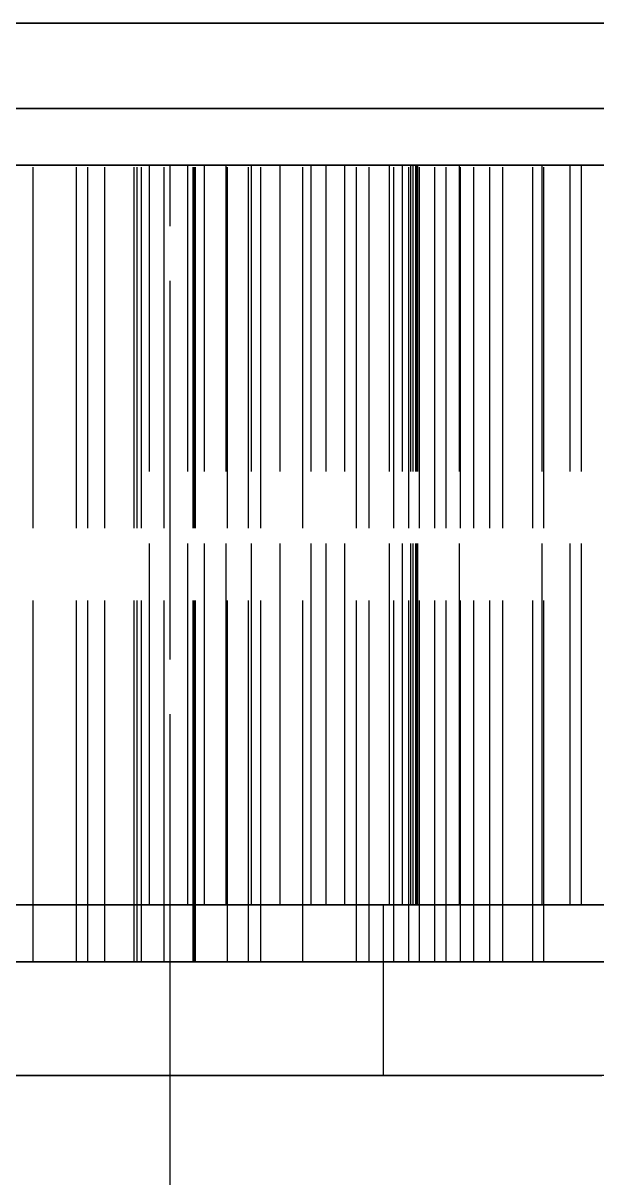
# Model space of a CAD drawing. Header units: millimetres. Extents: x -9 to 221, y -53 to 196.
# Drawn here: x 140.334 to 142.35, y -18.96 to -14.9 of the extents above; entities that cross this region are included whole.
import ezdxf

# ---------------------------------------------------------------- set-up
doc = ezdxf.new("R2010")
doc.units = ezdxf.units.MM
doc.linetypes.add('DASHED', pattern=[1.524, 1.27, -0.254])
doc.layers.add('HIDDEN', color=8, linetype='DASHED')
doc.layers.add('VISIBLE', color=7, linetype='CONTINUOUS')

msp = doc.modelspace()

# ---------------------------------------------------------------- linework, layer by layer
at = {"layer": 'HIDDEN'}
for points in [[(140.24474, -14.9), (140.35, -14.9), (140.45526, -14.9), (140.56053, -14.9), (140.66579, -14.9), (140.77105, -14.9), (140.87632, -14.9), (140.98158, -14.9), (141.08684, -14.9), (141.19211, -14.9), (141.29737, -14.9), (141.40263, -14.9), (141.50789, -14.9), (141.61316, -14.9), (141.71842, -14.9), (141.82368, -14.9), (141.92895, -14.9), (142.03421, -14.9), (142.13947, -14.9), (142.24474, -14.9), (142.35, -14.9), (142.45526, -14.9)], [(142.45526, -14.9), (142.35, -14.9), (142.24474, -14.9), (142.13947, -14.9), (142.03421, -14.9), (141.92895, -14.9), (141.82368, -14.9), (141.71842, -14.9), (141.61316, -14.9), (141.50789, -14.9), (141.40263, -14.9), (141.29737, -14.9), (141.19211, -14.9), (141.08684, -14.9), (140.98158, -14.9), (140.87632, -14.9), (140.77105, -14.9), (140.66579, -14.9), (140.56053, -14.9), (140.45526, -14.9), (140.35, -14.9), (140.24474, -14.9)], [(147.80238, -15.2), (147.04048, -15.2), (146.27857, -15.2), (145.51667, -15.2), (144.75476, -15.2), (143.99286, -15.2), (143.23095, -15.2), (142.46905, -15.2), (141.70714, -15.2), (140.94524, -15.2), (140.18333, -15.2), (139.42143, -15.2), (138.65952, -15.2), (137.89762, -15.2), (137.13571, -15.2), (136.37381, -15.2), (135.6119, -15.2), (134.85, -15.2)], [(147.80238, -15.2), (147.04048, -15.2), (146.27857, -15.2), (145.51667, -15.2), (144.75476, -15.2), (143.99286, -15.2), (143.23095, -15.2), (142.46905, -15.2), (141.70714, -15.2), (140.94524, -15.2), (140.18333, -15.2), (139.42143, -15.2), (138.65952, -15.2), (137.89762, -15.2), (137.13571, -15.2), (136.37381, -15.2), (135.6119, -15.2), (134.85, -15.2)], [(148.0246, -15.2), (147.32619, -15.2), (146.62778, -15.2), (145.92937, -15.2), (145.23095, -15.2), (144.53254, -15.2), (143.83413, -15.2), (143.13571, -15.2), (142.4373, -15.2), (141.73889, -15.2), (141.04048, -15.2), (140.34206, -15.2), (139.64365, -15.2), (138.94524, -15.2), (138.24683, -15.2), (137.54841, -15.2), (136.85, -15.2)], [(136.85, -15.2), (137.19921, -15.2), (137.54841, -15.2), (137.89762, -15.2), (138.24683, -15.2), (138.59603, -15.2), (138.94524, -15.2), (139.29444, -15.2), (139.64365, -15.2), (139.99286, -15.2), (140.34206, -15.2), (140.69127, -15.2), (141.04048, -15.2), (141.38968, -15.2), (141.73889, -15.2), (142.0881, -15.2), (142.4373, -15.2)], [(140.36904, -15.2), (140.17398, -15.2)], [(140.17398, -15.2), (140.36904, -15.2)], [(140.56122, -15.2), (140.36904, -15.2)], [(140.36904, -15.2), (140.56122, -15.2)], [(140.36904, -18.2), (140.36904, -15.2)], [(140.36904, -18.2), (140.36904, -15.2)], [(140.73431, -15.2), (140.52122, -15.2)], [(140.52122, -15.2), (140.62076, -15.2)], [(140.62076, -15.2), (140.52122, -15.2)], [(140.52122, -15.2), (140.73431, -15.2)], [(140.52122, -18.2), (140.52122, -15.2)], [(140.52122, -18.2), (140.52122, -15.2)], [(140.7503, -15.2), (140.56122, -15.2)], [(140.56122, -15.2), (140.7503, -15.2)], [(140.56122, -18.2), (140.56122, -15.2)], [(140.56122, -18.2), (140.56122, -15.2)], [(140.62076, -15.2), (140.72352, -15.2)], [(140.72352, -15.2), (140.62076, -15.2)], [(140.62076, -18.2), (140.62076, -15.2)], [(140.62076, -18.2), (140.62076, -15.2)], [(140.72352, -15.2), (140.82957, -15.2)], [(140.82957, -15.2), (140.72352, -15.2)], [(140.72352, -18.2), (140.72352, -15.2)], [(140.72352, -18.2), (140.72352, -15.2)], [(140.93143, -15.2), (140.73431, -15.2)], [(140.73431, -15.2), (140.93143, -15.2)], [(140.73431, -18.2), (140.73431, -15.2)], [(140.73431, -18.2), (140.73431, -15.2)], [(140.93604, -15.2), (140.7503, -15.2)], [(140.7503, -15.2), (140.93604, -15.2)], [(140.7503, -18.2), (140.7503, -15.2)], [(140.7503, -18.2), (140.7503, -15.2)], [(140.82957, -15.2), (140.93901, -15.2)], [(140.93901, -15.2), (140.82957, -15.2)], [(140.82957, -18.2), (140.82957, -15.2)], [(140.82957, -18.2), (140.82957, -15.2)], [(141.12568, -15.2), (140.93143, -15.2)], [(140.93143, -15.2), (141.12568, -15.2)], [(140.93143, -18.2), (140.93143, -15.2)], [(140.93143, -18.2), (140.93143, -15.2)], [(141.16865, -15.2), (140.93604, -15.2)], [(140.93604, -15.2), (141.16865, -15.2)], [(140.93604, -18.2), (140.93604, -15.2)], [(140.93604, -18.2), (140.93604, -15.2)], [(140.93901, -15.2), (141.05197, -15.2)], [(141.05197, -15.2), (140.93901, -15.2)], [(140.93901, -18.2), (140.93901, -15.2)], [(140.93901, -18.2), (140.93901, -15.2)], [(141.05197, -15.2), (141.16865, -15.2)], [(141.16865, -15.2), (141.05197, -15.2)], [(141.05197, -18.2), (141.05197, -15.2)], [(141.05197, -18.2), (141.05197, -15.2)], [(141.31692, -15.2), (141.12568, -15.2)], [(141.12568, -15.2), (141.31692, -15.2)], [(141.12568, -18.2), (141.12568, -15.2)], [(141.12568, -18.2), (141.12568, -15.2)], [(141.16865, -18.2), (141.16865, -15.2)], [(141.16865, -18.2), (141.16865, -15.2)], [(141.50495, -15.2), (141.31692, -15.2)], [(141.31692, -15.2), (141.50495, -15.2)], [(141.31692, -18.2), (141.31692, -15.2)], [(141.31692, -18.2), (141.31692, -15.2)], [(141.68957, -15.2), (141.50495, -15.2)], [(141.50495, -15.2), (141.68957, -15.2)], [(141.50495, -18.2), (141.50495, -15.2)], [(141.50495, -18.2), (141.50495, -15.2)], [(141.78105, -15.2), (141.54946, -15.2)], [(141.54946, -15.2), (141.63632, -15.2)], [(141.63632, -15.2), (141.54946, -15.2)], [(141.54946, -15.2), (141.78105, -15.2)], [(141.54946, -18.2), (141.54946, -15.2)], [(141.54946, -18.2), (141.54946, -15.2)], [(141.63632, -15.2), (141.72665, -15.2)], [(141.72665, -15.2), (141.63632, -15.2)], [(141.63632, -18.2), (141.63632, -15.2)], [(141.63632, -18.2), (141.63632, -15.2)], [(141.87052, -15.2), (141.68957, -15.2)], [(141.68957, -15.2), (141.87052, -15.2)], [(141.68957, -18.2), (141.68957, -15.2)], [(141.68957, -18.2), (141.68957, -15.2)], [(141.72665, -15.2), (141.82054, -15.2)], [(141.82054, -15.2), (141.72665, -15.2)], [(141.72665, -18.2), (141.72665, -15.2)], [(141.72665, -18.2), (141.72665, -15.2)], [(141.97397, -15.2), (141.78105, -15.2)], [(141.78105, -15.2), (141.97397, -15.2)], [(141.78105, -18.2), (141.78105, -15.2)], [(141.78105, -18.2), (141.78105, -15.2)], [(141.82054, -15.2), (141.9181, -15.2)], [(141.9181, -15.2), (141.82054, -15.2)], [(141.82054, -18.2), (141.82054, -15.2)], [(141.82054, -18.2), (141.82054, -15.2)], [(142.12489, -15.2), (141.87052, -15.2)], [(141.87052, -15.2), (142.12489, -15.2)], [(141.87052, -18.2), (141.87052, -15.2)], [(141.87052, -18.2), (141.87052, -15.2)], [(141.9181, -15.2), (142.01948, -15.2)], [(142.01948, -15.2), (141.9181, -15.2)], [(141.9181, -18.2), (141.9181, -15.2)], [(141.9181, -18.2), (141.9181, -15.2)], [(142.16374, -15.2), (141.97397, -15.2)], [(141.97397, -15.2), (142.16374, -15.2)], [(141.97397, -18.2), (141.97397, -15.2)], [(141.97397, -18.2), (141.97397, -15.2)], [(142.01948, -15.2), (142.12489, -15.2)], [(142.12489, -15.2), (142.01948, -15.2)], [(142.01948, -18.2), (142.01948, -15.2)], [(142.01948, -18.2), (142.01948, -15.2)], [(142.12489, -18.2), (142.12489, -15.2)], [(142.12489, -18.2), (142.12489, -15.2)], [(142.35021, -15.2), (142.16374, -15.2)], [(142.16374, -15.2), (142.35021, -15.2)], [(142.16374, -18.2), (142.16374, -15.2)], [(142.16374, -18.2), (142.16374, -15.2)], [(140.19406, -15.4), (140.77846, -15.4)], [(140.77846, -15.4), (140.19406, -15.4)], [(140.85, -15.4), (140.81825, -15.4), (140.78651, -15.4), (140.75476, -15.4), (140.72302, -15.4), (140.69127, -15.4), (140.65952, -15.4), (140.62778, -15.4), (140.59603, -15.4), (140.56429, -15.4), (140.53254, -15.4), (140.50079, -15.4), (140.46905, -15.4), (140.4373, -15.4), (140.40556, -15.4), (140.37381, -15.4), (140.34206, -15.4), (140.31032, -15.4)], [(140.85, -15.4), (140.81825, -15.4), (140.78651, -15.4), (140.75476, -15.4), (140.72302, -15.4), (140.69127, -15.4), (140.65952, -15.4), (140.62778, -15.4), (140.59603, -15.4), (140.56429, -15.4), (140.53254, -15.4), (140.50079, -15.4), (140.46905, -15.4), (140.4373, -15.4), (140.40556, -15.4), (140.37381, -15.4), (140.34206, -15.4), (140.31032, -15.4)], [(140.32619, -15.4), (140.34206, -15.4), (140.35794, -15.4), (140.37381, -15.4), (140.38968, -15.4), (140.40556, -15.4), (140.42143, -15.4), (140.4373, -15.4), (140.45317, -15.4), (140.46905, -15.4), (140.48492, -15.4), (140.50079, -15.4), (140.51667, -15.4), (140.53254, -15.4), (140.54841, -15.4), (140.56429, -15.4), (140.58016, -15.4), (140.59603, -15.4), (140.6119, -15.4), (140.62778, -15.4), (140.64365, -15.4), (140.65952, -15.4), (140.6754, -15.4), (140.69127, -15.4), (140.70714, -15.4), (140.72302, -15.4), (140.73889, -15.4), (140.75476, -15.4), (140.77063, -15.4), (140.78651, -15.4), (140.80238, -15.4), (140.81825, -15.4), (140.83413, -15.4), (140.85, -15.4)], [(140.32619, -15.4), (140.34206, -15.4), (140.35794, -15.4), (140.37381, -15.4), (140.38968, -15.4), (140.40556, -15.4), (140.42143, -15.4), (140.4373, -15.4), (140.45317, -15.4), (140.46905, -15.4), (140.48492, -15.4), (140.50079, -15.4), (140.51667, -15.4), (140.53254, -15.4), (140.54841, -15.4), (140.56429, -15.4), (140.58016, -15.4), (140.59603, -15.4), (140.6119, -15.4), (140.62778, -15.4), (140.64365, -15.4), (140.65952, -15.4), (140.6754, -15.4), (140.69127, -15.4), (140.70714, -15.4), (140.72302, -15.4), (140.73889, -15.4), (140.75476, -15.4), (140.77063, -15.4), (140.78651, -15.4), (140.80238, -15.4), (140.81825, -15.4), (140.83413, -15.4), (140.85, -15.4)], [(140.77846, -15.4), (140.91214, -15.4)], [(140.91214, -15.4), (140.77846, -15.4)], [(140.77846, -18), (140.77846, -15.4)], [(140.77846, -18), (140.77846, -15.4)], [(140.85, -18.6), (140.85, -15.4)], [(140.85, -21.71), (140.85, -15.4)], [(140.91214, -15.4), (140.97085, -15.4)], [(140.97085, -15.4), (140.91214, -15.4)], [(140.91214, -18), (140.91214, -15.4)], [(140.91214, -18), (140.91214, -15.4)], [(140.97085, -15.4), (141.04749, -15.4)], [(141.04749, -15.4), (140.97085, -15.4)], [(140.97085, -18), (140.97085, -15.4)], [(140.97085, -18), (140.97085, -15.4)], [(141.04749, -15.4), (141.13668, -15.4)], [(141.13668, -15.4), (141.04749, -15.4)], [(141.04749, -18), (141.04749, -15.4)], [(141.04749, -18), (141.04749, -15.4)], [(141.13668, -15.4), (141.23661, -15.4)], [(141.23661, -15.4), (141.13668, -15.4)], [(141.13668, -18), (141.13668, -15.4)], [(141.13668, -18), (141.13668, -15.4)], [(141.23661, -15.4), (141.34623, -15.4)], [(141.34623, -15.4), (141.23661, -15.4)], [(141.23661, -18), (141.23661, -15.4)], [(141.23661, -18), (141.23661, -15.4)], [(141.34623, -15.4), (141.46484, -15.4)], [(141.46484, -15.4), (141.34623, -15.4)], [(141.34623, -18), (141.34623, -15.4)], [(141.34623, -18), (141.34623, -15.4)], [(141.62137, -15.4), (141.39844, -15.4)], [(141.39844, -15.4), (141.86709, -15.4)], [(141.86709, -15.4), (141.39844, -15.4)], [(141.39844, -15.4), (141.62137, -15.4)], [(141.39844, -18), (141.39844, -15.4)], [(141.39844, -18), (141.39844, -15.4)], [(141.46484, -15.4), (141.70431, -15.4)], [(141.70431, -15.4), (141.46484, -15.4)], [(141.46484, -18), (141.46484, -15.4)], [(141.46484, -18), (141.46484, -15.4)], [(141.66695, -15.4), (141.62137, -15.4)], [(141.62137, -15.4), (141.66695, -15.4)], [(141.62137, -18), (141.62137, -15.4)], [(141.62137, -18), (141.62137, -15.4)], [(141.69623, -15.4), (141.66695, -15.4)], [(141.66695, -15.4), (141.69623, -15.4)], [(141.66695, -18), (141.66695, -15.4)], [(141.66695, -18), (141.66695, -15.4)], [(141.71364, -15.4), (141.69623, -15.4)], [(141.69623, -15.4), (141.71364, -15.4)], [(141.69623, -18), (141.69623, -15.4)], [(141.69623, -18), (141.69623, -15.4)], [(141.70431, -15.4), (141.71725, -15.4)], [(141.71725, -15.4), (141.70431, -15.4)], [(141.70431, -18), (141.70431, -15.4)], [(141.70431, -18), (141.70431, -15.4)], [(141.72046, -15.4), (141.71364, -15.4)], [(141.71364, -15.4), (141.72046, -15.4)], [(141.71364, -18), (141.71364, -15.4)], [(141.71364, -18), (141.71364, -15.4)], [(141.71725, -15.4), (141.72046, -15.4)], [(141.72046, -15.4), (141.71725, -15.4)], [(141.71725, -18), (141.71725, -15.4)], [(141.71725, -18), (141.71725, -15.4)], [(141.72046, -18), (141.72046, -15.4)], [(141.72046, -18), (141.72046, -15.4)], [(141.86709, -15.4), (142.1575, -15.4)], [(142.1575, -15.4), (141.86709, -15.4)], [(141.86709, -18), (141.86709, -15.4)], [(141.86709, -18), (141.86709, -15.4)], [(142.1575, -15.4), (142.25601, -15.4)], [(142.25601, -15.4), (142.1575, -15.4)], [(142.1575, -18), (142.1575, -15.4)], [(142.1575, -18), (142.1575, -15.4)], [(142.25601, -15.4), (142.36782, -15.4)], [(142.36782, -15.4), (142.25601, -15.4)], [(142.25601, -18), (142.25601, -15.4)], [(142.25601, -18), (142.25601, -15.4)], [(142.64831, -15.4), (142.29613, -15.4)], [(142.29613, -15.4), (142.55621, -15.4)], [(142.55621, -15.4), (142.29613, -15.4)], [(142.29613, -15.4), (142.64831, -15.4)], [(142.29613, -18), (142.29613, -15.4)], [(142.29613, -18), (142.29613, -15.4)], [(140.19406, -18), (140.77846, -18)], [(140.77846, -18), (140.19406, -18)], [(140.32222, -18), (140.35, -18), (140.37778, -18), (140.40556, -18), (140.43333, -18), (140.46111, -18), (140.48889, -18), (140.51667, -18), (140.54444, -18), (140.57222, -18), (140.6, -18), (140.62778, -18), (140.65556, -18), (140.68333, -18), (140.71111, -18), (140.73889, -18), (140.76667, -18), (140.79444, -18), (140.82222, -18), (140.85, -18), (140.87778, -18), (140.90556, -18), (140.93333, -18), (140.96111, -18), (140.98889, -18), (141.01667, -18), (141.04444, -18), (141.07222, -18), (141.1, -18), (141.12778, -18), (141.15556, -18), (141.18333, -18), (141.21111, -18), (141.23889, -18), (141.26667, -18), (141.29444, -18), (141.32222, -18), (141.35, -18), (141.37778, -18), (141.40556, -18), (141.43333, -18), (141.46111, -18), (141.48889, -18), (141.51667, -18), (141.54444, -18), (141.57222, -18), (141.6, -18)], [(141.6, -18), (141.54444, -18), (141.48889, -18), (141.43333, -18), (141.37778, -18), (141.32222, -18), (141.26667, -18), (141.21111, -18), (141.15556, -18), (141.1, -18), (141.04444, -18), (140.98889, -18), (140.93333, -18), (140.87778, -18), (140.82222, -18), (140.76667, -18), (140.71111, -18), (140.65556, -18), (140.6, -18), (140.54444, -18), (140.48889, -18), (140.43333, -18), (140.37778, -18), (140.32222, -18)], [(140.77846, -18), (140.91214, -18)], [(140.91214, -18), (140.77846, -18)], [(140.91214, -18), (140.97085, -18)], [(140.97085, -18), (140.91214, -18)], [(140.97085, -18), (141.04749, -18)], [(141.04749, -18), (140.97085, -18)], [(141.04749, -18), (141.13668, -18)], [(141.13668, -18), (141.04749, -18)], [(141.13668, -18), (141.23661, -18)], [(141.23661, -18), (141.13668, -18)], [(141.23661, -18), (141.34623, -18)], [(141.34623, -18), (141.23661, -18)], [(141.34623, -18), (141.46484, -18)], [(141.46484, -18), (141.34623, -18)], [(141.62137, -18), (141.39844, -18)], [(141.39844, -18), (141.86709, -18)], [(141.86709, -18), (141.39844, -18)], [(141.39844, -18), (141.62137, -18)], [(141.46484, -18), (141.70431, -18)], [(141.70431, -18), (141.46484, -18)], [(141.6, -18.6), (141.6, -18)], [(141.66695, -18), (141.62137, -18)], [(141.62137, -18), (141.66695, -18)], [(141.69623, -18), (141.66695, -18)], [(141.66695, -18), (141.69623, -18)], [(141.71364, -18), (141.69623, -18)], [(141.69623, -18), (141.71364, -18)], [(141.70431, -18), (141.71725, -18)], [(141.71725, -18), (141.70431, -18)], [(141.72046, -18), (141.71364, -18)], [(141.71364, -18), (141.72046, -18)], [(141.71725, -18), (141.72046, -18)], [(141.72046, -18), (141.71725, -18)], [(141.86709, -18), (142.1575, -18)], [(142.1575, -18), (141.86709, -18)], [(142.1575, -18), (142.25601, -18)], [(142.25601, -18), (142.1575, -18)], [(142.25601, -18), (142.36782, -18)], [(142.36782, -18), (142.25601, -18)], [(142.64831, -18), (142.29613, -18)], [(142.29613, -18), (142.55621, -18)], [(142.55621, -18), (142.29613, -18)], [(142.29613, -18), (142.64831, -18)], [(147.80238, -18.2), (147.04048, -18.2), (146.27857, -18.2), (145.51667, -18.2), (144.75476, -18.2), (143.99286, -18.2), (143.23095, -18.2), (142.46905, -18.2), (141.70714, -18.2), (140.94524, -18.2), (140.18333, -18.2), (139.42143, -18.2), (138.65952, -18.2), (137.89762, -18.2), (137.13571, -18.2), (136.37381, -18.2), (135.6119, -18.2), (134.85, -18.2)], [(140.36904, -18.2), (140.17398, -18.2)], [(140.17398, -18.2), (140.36904, -18.2)], [(140.56122, -18.2), (140.36904, -18.2)], [(140.36904, -18.2), (140.56122, -18.2)], [(140.73431, -18.2), (140.52122, -18.2)], [(140.52122, -18.2), (140.62076, -18.2)], [(140.62076, -18.2), (140.52122, -18.2)], [(140.52122, -18.2), (140.73431, -18.2)], [(140.7503, -18.2), (140.56122, -18.2)], [(140.56122, -18.2), (140.7503, -18.2)], [(140.62076, -18.2), (140.72352, -18.2)], [(140.72352, -18.2), (140.62076, -18.2)], [(140.72352, -18.2), (140.82957, -18.2)], [(140.82957, -18.2), (140.72352, -18.2)], [(140.93143, -18.2), (140.73431, -18.2)], [(140.73431, -18.2), (140.93143, -18.2)], [(140.93604, -18.2), (140.7503, -18.2)], [(140.7503, -18.2), (140.93604, -18.2)], [(140.82957, -18.2), (140.93901, -18.2)], [(140.93901, -18.2), (140.82957, -18.2)], [(141.12568, -18.2), (140.93143, -18.2)], [(140.93143, -18.2), (141.12568, -18.2)], [(141.16865, -18.2), (140.93604, -18.2)], [(140.93604, -18.2), (141.16865, -18.2)], [(140.93901, -18.2), (141.05197, -18.2)], [(141.05197, -18.2), (140.93901, -18.2)], [(141.05197, -18.2), (141.16865, -18.2)], [(141.16865, -18.2), (141.05197, -18.2)], [(141.31692, -18.2), (141.12568, -18.2)], [(141.12568, -18.2), (141.31692, -18.2)], [(141.50495, -18.2), (141.31692, -18.2)], [(141.31692, -18.2), (141.50495, -18.2)], [(141.68957, -18.2), (141.50495, -18.2)], [(141.50495, -18.2), (141.68957, -18.2)], [(141.78105, -18.2), (141.54946, -18.2)], [(141.54946, -18.2), (141.63632, -18.2)], [(141.63632, -18.2), (141.54946, -18.2)], [(141.54946, -18.2), (141.78105, -18.2)], [(141.63632, -18.2), (141.72665, -18.2)], [(141.72665, -18.2), (141.63632, -18.2)], [(141.87052, -18.2), (141.68957, -18.2)], [(141.68957, -18.2), (141.87052, -18.2)], [(141.72665, -18.2), (141.82054, -18.2)], [(141.82054, -18.2), (141.72665, -18.2)], [(141.97397, -18.2), (141.78105, -18.2)], [(141.78105, -18.2), (141.97397, -18.2)], [(141.82054, -18.2), (141.9181, -18.2)], [(141.9181, -18.2), (141.82054, -18.2)], [(142.12489, -18.2), (141.87052, -18.2)], [(141.87052, -18.2), (142.12489, -18.2)], [(141.9181, -18.2), (142.01948, -18.2)], [(142.01948, -18.2), (141.9181, -18.2)], [(142.16374, -18.2), (141.97397, -18.2)], [(141.97397, -18.2), (142.16374, -18.2)], [(142.01948, -18.2), (142.12489, -18.2)], [(142.12489, -18.2), (142.01948, -18.2)], [(142.35021, -18.2), (142.16374, -18.2)], [(142.16374, -18.2), (142.35021, -18.2)], [(140.28571, -18.6), (140.33413, -18.6), (140.38254, -18.6), (140.43095, -18.6), (140.47937, -18.6), (140.52778, -18.6), (140.57619, -18.6), (140.6246, -18.6), (140.67302, -18.6), (140.72143, -18.6), (140.76984, -18.6), (140.81825, -18.6), (140.86667, -18.6), (140.91508, -18.6), (140.96349, -18.6), (141.0119, -18.6), (141.06032, -18.6), (141.10873, -18.6), (141.15714, -18.6), (141.20556, -18.6), (141.25397, -18.6), (141.30238, -18.6), (141.35079, -18.6), (141.39921, -18.6), (141.44762, -18.6), (141.49603, -18.6), (141.54444, -18.6), (141.59286, -18.6), (141.64127, -18.6), (141.68968, -18.6), (141.7381, -18.6), (141.78651, -18.6), (141.83492, -18.6), (141.88333, -18.6), (141.93175, -18.6), (141.98016, -18.6), (142.02857, -18.6), (142.07698, -18.6), (142.1254, -18.6), (142.17381, -18.6), (142.22222, -18.6), (142.27063, -18.6), (142.31905, -18.6), (142.36746, -18.6)], [(142.41587, -18.6), (142.31905, -18.6), (142.22222, -18.6), (142.1254, -18.6), (142.02857, -18.6), (141.93175, -18.6), (141.83492, -18.6), (141.7381, -18.6), (141.64127, -18.6), (141.54444, -18.6), (141.44762, -18.6), (141.35079, -18.6), (141.25397, -18.6), (141.15714, -18.6), (141.06032, -18.6), (140.96349, -18.6), (140.86667, -18.6), (140.76984, -18.6), (140.67302, -18.6), (140.57619, -18.6), (140.47937, -18.6), (140.38254, -18.6), (140.28571, -18.6)], [(140.85, -18.6), (140.81825, -18.6), (140.78651, -18.6), (140.75476, -18.6), (140.72302, -18.6), (140.69127, -18.6), (140.65952, -18.6), (140.62778, -18.6), (140.59603, -18.6), (140.56429, -18.6), (140.53254, -18.6), (140.50079, -18.6), (140.46905, -18.6), (140.4373, -18.6), (140.40556, -18.6), (140.37381, -18.6), (140.34206, -18.6), (140.31032, -18.6)], [(140.85, -18.6), (140.81825, -18.6), (140.78651, -18.6), (140.75476, -18.6), (140.72302, -18.6), (140.69127, -18.6), (140.65952, -18.6), (140.62778, -18.6), (140.59603, -18.6), (140.56429, -18.6), (140.53254, -18.6), (140.50079, -18.6), (140.46905, -18.6), (140.4373, -18.6), (140.40556, -18.6), (140.37381, -18.6), (140.34206, -18.6), (140.31032, -18.6)], [(140.32222, -18.6), (140.35, -18.6), (140.37778, -18.6), (140.40556, -18.6), (140.43333, -18.6), (140.46111, -18.6), (140.48889, -18.6), (140.51667, -18.6), (140.54444, -18.6), (140.57222, -18.6), (140.6, -18.6), (140.62778, -18.6), (140.65556, -18.6), (140.68333, -18.6), (140.71111, -18.6), (140.73889, -18.6), (140.76667, -18.6), (140.79444, -18.6), (140.82222, -18.6), (140.85, -18.6), (140.87778, -18.6), (140.90556, -18.6), (140.93333, -18.6), (140.96111, -18.6), (140.98889, -18.6), (141.01667, -18.6), (141.04444, -18.6), (141.07222, -18.6), (141.1, -18.6), (141.12778, -18.6), (141.15556, -18.6), (141.18333, -18.6), (141.21111, -18.6), (141.23889, -18.6), (141.26667, -18.6), (141.29444, -18.6), (141.32222, -18.6), (141.35, -18.6), (141.37778, -18.6), (141.40556, -18.6), (141.43333, -18.6), (141.46111, -18.6), (141.48889, -18.6), (141.51667, -18.6), (141.54444, -18.6), (141.57222, -18.6), (141.6, -18.6)], [(141.6, -18.6), (141.54444, -18.6), (141.48889, -18.6), (141.43333, -18.6), (141.37778, -18.6), (141.32222, -18.6), (141.26667, -18.6), (141.21111, -18.6), (141.15556, -18.6), (141.1, -18.6), (141.04444, -18.6), (140.98889, -18.6), (140.93333, -18.6), (140.87778, -18.6), (140.82222, -18.6), (140.76667, -18.6), (140.71111, -18.6), (140.65556, -18.6), (140.6, -18.6), (140.54444, -18.6), (140.48889, -18.6), (140.43333, -18.6), (140.37778, -18.6), (140.32222, -18.6)], [(140.32619, -18.6), (140.34206, -18.6), (140.35794, -18.6), (140.37381, -18.6), (140.38968, -18.6), (140.40556, -18.6), (140.42143, -18.6), (140.4373, -18.6), (140.45317, -18.6), (140.46905, -18.6), (140.48492, -18.6), (140.50079, -18.6), (140.51667, -18.6), (140.53254, -18.6), (140.54841, -18.6), (140.56429, -18.6), (140.58016, -18.6), (140.59603, -18.6), (140.6119, -18.6), (140.62778, -18.6), (140.64365, -18.6), (140.65952, -18.6), (140.6754, -18.6), (140.69127, -18.6), (140.70714, -18.6), (140.72302, -18.6), (140.73889, -18.6), (140.75476, -18.6), (140.77063, -18.6), (140.78651, -18.6), (140.80238, -18.6), (140.81825, -18.6), (140.83413, -18.6), (140.85, -18.6)], [(140.32619, -18.6), (140.34206, -18.6), (140.35794, -18.6), (140.37381, -18.6), (140.38968, -18.6), (140.40556, -18.6), (140.42143, -18.6), (140.4373, -18.6), (140.45317, -18.6), (140.46905, -18.6), (140.48492, -18.6), (140.50079, -18.6), (140.51667, -18.6), (140.53254, -18.6), (140.54841, -18.6), (140.56429, -18.6), (140.58016, -18.6), (140.59603, -18.6), (140.6119, -18.6), (140.62778, -18.6), (140.64365, -18.6), (140.65952, -18.6), (140.6754, -18.6), (140.69127, -18.6), (140.70714, -18.6), (140.72302, -18.6), (140.73889, -18.6), (140.75476, -18.6), (140.77063, -18.6), (140.78651, -18.6), (140.80238, -18.6), (140.81825, -18.6), (140.83413, -18.6), (140.85, -18.6)], [(140.85, -20.9), (140.85, -18.6)]]:
    msp.add_lwpolyline(points, dxfattribs=at)
at = {"layer": 'VISIBLE'}
for points in [[(134.85, -15.2), (135.23095, -15.2), (135.6119, -15.2), (135.99286, -15.2), (136.37381, -15.2), (136.75476, -15.2), (137.13571, -15.2), (137.51667, -15.2), (137.89762, -15.2), (138.27857, -15.2), (138.65952, -15.2), (139.04048, -15.2), (139.42143, -15.2), (139.80238, -15.2), (140.18333, -15.2), (140.56429, -15.2), (140.94524, -15.2), (141.32619, -15.2), (141.70714, -15.2), (142.0881, -15.2), (142.46905, -15.2)], [(134.85, -15.2), (135.23095, -15.2), (135.6119, -15.2), (135.99286, -15.2), (136.37381, -15.2), (136.75476, -15.2), (137.13571, -15.2), (137.51667, -15.2), (137.89762, -15.2), (138.27857, -15.2), (138.65952, -15.2), (139.04048, -15.2), (139.42143, -15.2), (139.80238, -15.2), (140.18333, -15.2), (140.56429, -15.2), (140.94524, -15.2), (141.32619, -15.2), (141.70714, -15.2), (142.0881, -15.2), (142.46905, -15.2)], [(134.85, -18.2), (135.23095, -18.2), (135.6119, -18.2), (135.99286, -18.2), (136.37381, -18.2), (136.75476, -18.2), (137.13571, -18.2), (137.51667, -18.2), (137.89762, -18.2), (138.27857, -18.2), (138.65952, -18.2), (139.04048, -18.2), (139.42143, -18.2), (139.80238, -18.2), (140.18333, -18.2), (140.56429, -18.2), (140.94524, -18.2), (141.32619, -18.2), (141.70714, -18.2), (142.0881, -18.2), (142.46905, -18.2)]]:
    msp.add_lwpolyline(points, dxfattribs=at)

doc.saveas('drawing.dxf')
